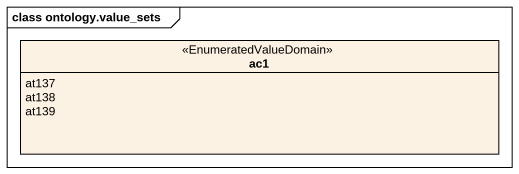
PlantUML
@startuml
mainframe class ontology.value_sets
hide circle
hide empty members
enum ac1 <<EnumeratedValueDomain>> {
  at137
  at138
  at139
}
@enduml
